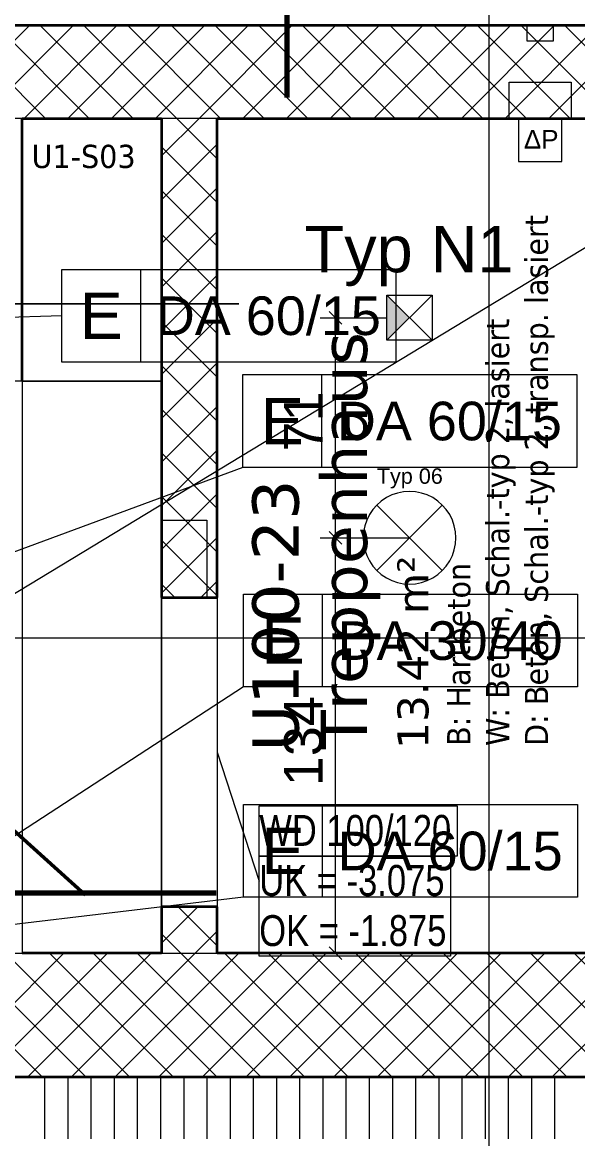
# Model space of a CAD drawing. Extents: x -1132 to 613, y -179 to 712.
# Drawn here: x -650.2 to -614.3, y -21.5 to 50.7 of the extents above; entities that cross this region are included whole.
import ezdxf
from ezdxf.lldxf.tags import DXFTag

# ---------------------------------------------------------------- set-up
doc = ezdxf.new("R2010")
doc.units = 0
doc.layers.get('0').update_dxf_attribs({"lineweight": 13})
for name, color, linetype, lineweight in [('A-AREA-____-IDEN', 7, 'Continuous', 5), ('A-DETL-____-HDLN', 7, '_Verdeckte Linien_', 9), ('A-DETL-GENF-HDLN', 7, '_Verdeckte Linien_', 9), ('A-GENM-____-IDEN', 7, 'Continuous', 5), ('A-GENM-____-OTLN', 7, 'Continuous', 9), ('A-WALL-____-MCUT', 7, 'Continuous', 35), ('A-WALL-____-PATT', 7, 'Continuous', 35), ('I-WALL-____-OTLN', 7, 'Continuous', 9), ('S-GRID-____-OTLN', 7, 'Continuous', 5), ('S-STRS-____-MBND', 7, '_Strichpunkt - Fein', 9)]:
    doc.layers.add(name, color=color, linetype=linetype, lineweight=lineweight)
for name, color, linetype, lineweight, true_color in [('EL01_VVV_Mass', 7, 'Continuous', 13, 0xb2b200), ('EL01_WAN_Aussparung Wand Text', 7, 'Continuous', 13, 0x7f5f3f), ('EL01_WAN_Leuchten', 7, 'Continuous', 13, 0x0080ff), ('EL01_WAN_Leuchtentyp', 7, 'Continuous', 13, 0x0099ff), ('EL01_WAN_Notbeleuchtungen', 7, 'Continuous', 13, 0x009900), ('EL01_WAN_Notbeleuchtungentyp', 7, 'Continuous', 13, 0x009900), ('EL01_WAN_RDA', 7, 'Continuous', 13, 0xff6600), ('G-____-____-SYMB', 7, 'Strichpunkt - Weit', 5, 0x008080), ('X_Geometrie', 3, 'Continuous', 50, 0x00ff00)]:
    doc.layers.add(name, color=color, linetype=linetype, lineweight=lineweight, true_color=true_color)
doc.styles.get("Standard").update_dxf_attribs({"font": 'arial.ttf'})
tags = doc.linetypes.add('_Rasterlinie_', pattern=[0.375, 0.2, -0.05, 0.075, -0.05]).pattern_tags.tags
tags[10:11] = [DXFTag(74, 4), DXFTag(75, 0), DXFTag(340, '0'), DXFTag(46, 1.0), DXFTag(50, 0.0), DXFTag(44, 0.0), DXFTag(45, 0.0)]
tags[8:9] = [DXFTag(74, 4), DXFTag(75, 0), DXFTag(340, '0'), DXFTag(46, 1.0), DXFTag(50, 0.0), DXFTag(44, 0.0), DXFTag(45, 0.0)]
tags[6:7] = [DXFTag(74, 4), DXFTag(75, 0), DXFTag(340, '0'), DXFTag(46, 1.0), DXFTag(50, 0.0), DXFTag(44, 0.0), DXFTag(45, 0.0)]
tags[4:5] = [DXFTag(74, 4), DXFTag(75, 0), DXFTag(340, '0'), DXFTag(46, 1.0), DXFTag(50, 0.0), DXFTag(44, 0.0), DXFTag(45, 0.0)]
tags = doc.linetypes.add('_Schnittlinie_', pattern=[0.3, 0.15, -0.05, 0.05, -0.05]).pattern_tags.tags
tags[10:11] = [DXFTag(74, 4), DXFTag(75, 0), DXFTag(340, '0'), DXFTag(46, 1.0), DXFTag(50, 0.0), DXFTag(44, 0.0), DXFTag(45, 0.0)]
tags[8:9] = [DXFTag(74, 4), DXFTag(75, 0), DXFTag(340, '0'), DXFTag(46, 1.0), DXFTag(50, 0.0), DXFTag(44, 0.0), DXFTag(45, 0.0)]
tags[6:7] = [DXFTag(74, 4), DXFTag(75, 0), DXFTag(340, '0'), DXFTag(46, 1.0), DXFTag(50, 0.0), DXFTag(44, 0.0), DXFTag(45, 0.0)]
tags[4:5] = [DXFTag(74, 4), DXFTag(75, 0), DXFTag(340, '0'), DXFTag(46, 1.0), DXFTag(50, 0.0), DXFTag(44, 0.0), DXFTag(45, 0.0)]
tags = doc.linetypes.add('_Strichpunkt - Fein', pattern=[0.2, 0.1, -0.05, 0, -0.05]).pattern_tags.tags
tags[10:11] = [DXFTag(74, 4), DXFTag(75, 0), DXFTag(340, '0'), DXFTag(46, 1.0), DXFTag(50, 0.0), DXFTag(44, 0.0), DXFTag(45, 0.0)]
tags[8:9] = [DXFTag(74, 4), DXFTag(75, 0), DXFTag(340, '0'), DXFTag(46, 1.0), DXFTag(50, 0.0), DXFTag(44, 0.0), DXFTag(45, 0.0)]
tags[6:7] = [DXFTag(74, 4), DXFTag(75, 0), DXFTag(340, '0'), DXFTag(46, 1.0), DXFTag(50, 0.0), DXFTag(44, 0.0), DXFTag(45, 0.0)]
tags[4:5] = [DXFTag(74, 4), DXFTag(75, 0), DXFTag(340, '0'), DXFTag(46, 1.0), DXFTag(50, 0.0), DXFTag(44, 0.0), DXFTag(45, 0.0)]
tags = doc.linetypes.add('_Verdeckte Linien_', pattern=[0.15, 0.1, -0.05]).pattern_tags.tags
tags[6:7] = [DXFTag(74, 4), DXFTag(75, 0), DXFTag(340, '0'), DXFTag(46, 1.0), DXFTag(50, 0.0), DXFTag(44, 0.0), DXFTag(45, 0.0)]
tags[4:5] = [DXFTag(74, 4), DXFTag(75, 0), DXFTag(340, '0'), DXFTag(46, 1.0), DXFTag(50, 0.0), DXFTag(44, 0.0), DXFTag(45, 0.0)]
tags = doc.linetypes.add('Strichpunkt - Weit', pattern=[0.5, 0.2, -0.15, 0, -0.15]).pattern_tags.tags
tags[10:11] = [DXFTag(74, 4), DXFTag(75, 0), DXFTag(340, '0'), DXFTag(46, 1.0), DXFTag(50, 0.0), DXFTag(44, 0.0), DXFTag(45, 0.0)]
tags[8:9] = [DXFTag(74, 4), DXFTag(75, 0), DXFTag(340, '0'), DXFTag(46, 1.0), DXFTag(50, 0.0), DXFTag(44, 0.0), DXFTag(45, 0.0)]
tags[6:7] = [DXFTag(74, 4), DXFTag(75, 0), DXFTag(340, '0'), DXFTag(46, 1.0), DXFTag(50, 0.0), DXFTag(44, 0.0), DXFTag(45, 0.0)]
tags[4:5] = [DXFTag(74, 4), DXFTag(75, 0), DXFTag(340, '0'), DXFTag(46, 1.0), DXFTag(50, 0.0), DXFTag(44, 0.0), DXFTag(45, 0.0)]

# ---------------------------------------------------------------- blocks, each defined once
blk = doc.blocks.new('Referenz-A0UNPDE96I', base_point=(-1115.886, -117.372))
at = {"layer": 'A-DETL-____-HDLN', "color": 0, "linetype": '_Verdeckte Linien_', "ltscale": 0.13}
for p, q in [((-636.215, 32.478), (-740.515, 32.478)), ((-734.515, 32.478), (-636.215, 32.478)), ((-641.215, 27.478), (-740.515, 27.478)), ((-636.215, -17.522), (-687.815, -17.522))]:
    blk.add_line(p, q, dxfattribs=at)
at = {"layer": 'A-DETL-GENF-HDLN', "color": 0, "linetype": '_Verdeckte Linien_', "ltscale": 0.13}
blk.add_line((-365.615, 186.478), (-735.315, -37.522), dxfattribs=at)
at = {"layer": 'A-GENM-____-IDEN', "color": 0, "linetype": 'Continuous', "ltscale": 0.13}
for p, q in [((-637.615, 3.478), (-634.888, -4.861)), ((-634.888, -0.001), (-622.08, -0.001)), ((-634.888, -3.241), (-634.888, -0.001)), ((-622.08, -0.001), (-622.08, -3.241)), ((-634.888, -3.241), (-622.504, -3.241)), ((-634.888, -9.721), (-634.888, -3.241)), ((-622.08, -3.241), (-634.888, -3.241)), ((-622.504, -3.241), (-622.504, -9.721)), ((-622.504, -9.721), (-634.888, -9.721))]:
    blk.add_line(p, q, dxfattribs=at)
at = {"layer": 'A-GENM-____-OTLN', "color": 0, "linetype": '_Verdeckte Linien_', "ltscale": 0.13}
for p, q in [((-641.215, 44.478), (-650.215, 44.478)), ((-650.215, 44.478), (-650.215, 27.478)), ((-641.215, -9.522), (-641.215, 44.478)), ((-650.215, -9.522), (-641.215, -9.522))]:
    blk.add_line(p, q, dxfattribs=at)
at = {"layer": 'A-GENM-____-OTLN', "color": 0, "linetype": 'Continuous', "ltscale": 0.13}
for p, q in [((-650.215, 27.478), (-641.215, 27.478)), ((-650.215, 27.478), (-650.215, -9.522)), ((-641.215, 27.478), (-641.215, -9.522)), ((-641.215, -9.522), (-650.215, -9.522))]:
    blk.add_line(p, q, dxfattribs=at)
at = {"layer": 'A-WALL-____-MCUT', "color": 0, "linetype": 'Continuous', "ltscale": 0.35}
for p, q in [((-561.215, 50.478), (-667.315, 50.478)), ((-650.215, 44.478), (-641.215, 44.478)), ((-650.215, 27.478), (-650.215, 44.478)), ((-641.215, 44.478), (-641.215, 13.478)), ((-637.615, 44.478), (-561.215, 44.478)), ((-637.615, 13.478), (-637.615, 44.478)), ((-641.215, 13.478), (-637.615, 13.478)), ((-637.615, -6.522), (-641.215, -6.522)), ((-641.215, -6.522), (-641.215, -9.522)), ((-637.615, -9.522), (-637.615, -6.522)), ((-641.215, -9.522), (-650.215, -9.522)), ((-538.215, -9.522), (-637.615, -9.522)), ((-708.315, -17.522), (-535.215, -17.522))]:
    blk.add_line(p, q, dxfattribs=at)
at = {"layer": 'A-WALL-____-MCUT', "color": 0, "linetype": 'Continuous', "lineweight": 9, "ltscale": 0.13}
for p, q in [((-650.215, 44.478), (-653.815, 44.478)), ((-637.615, 44.478), (-641.215, 44.478)), ((-653.815, -9.522), (-650.215, -9.522)), ((-641.215, -9.522), (-637.615, -9.522))]:
    blk.add_line(p, q, dxfattribs=at)
at = {"layer": 'A-WALL-____-PATT', "color": 0, "linetype": 'Continuous', "lineweight": 9, "ltscale": 0.13}
for p, q in [((-655.75, 44.478), (-649.75, 50.478)), ((-648.71, 44.478), (-654.71, 50.478)), ((-652.922, 44.478), (-646.922, 50.478)), ((-645.881, 44.478), (-651.881, 50.478)), ((-650.093, 44.478), (-644.093, 50.478)), ((-643.053, 44.478), (-649.053, 50.478)), ((-647.265, 44.478), (-641.265, 50.478)), ((-640.225, 44.478), (-646.225, 50.478)), ((-644.436, 44.478), (-638.436, 50.478)), ((-637.396, 44.478), (-643.396, 50.478)), ((-641.608, 44.478), (-635.608, 50.478)), ((-634.568, 44.478), (-640.568, 50.478)), ((-638.78, 44.478), (-632.78, 50.478)), ((-631.739, 44.478), (-637.739, 50.478)), ((-635.951, 44.478), (-629.951, 50.478)), ((-628.911, 44.478), (-634.911, 50.478)), ((-633.123, 44.478), (-627.123, 50.478)), ((-626.082, 44.478), (-632.082, 50.478)), ((-630.294, 44.478), (-624.294, 50.478)), ((-623.254, 44.478), (-629.254, 50.478)), ((-627.466, 44.478), (-621.466, 50.478)), ((-620.426, 44.478), (-626.426, 50.478)), ((-624.638, 44.478), (-618.638, 50.478)), ((-617.597, 44.478), (-623.597, 50.478)), ((-621.809, 44.478), (-615.809, 50.478)), ((-614.769, 44.478), (-620.769, 50.478)), ((-618.981, 44.478), (-612.981, 50.478)), ((-611.94, 44.478), (-617.94, 50.478)), ((-616.152, 44.478), (-610.152, 50.478)), ((-609.112, 44.478), (-615.112, 50.478)), ((-641.215, 42.043), (-638.78, 44.478)), ((-637.615, 41.868), (-640.225, 44.478)), ((-641.215, 39.215), (-637.615, 42.815)), ((-637.615, 39.04), (-641.215, 42.64)), ((-641.215, 36.386), (-637.615, 39.986)), ((-637.615, 36.211), (-641.215, 39.811)), ((-641.215, 33.558), (-637.615, 37.158)), ((-637.615, 33.383), (-641.215, 36.983)), ((-641.215, 30.73), (-637.615, 34.33)), ((-637.615, 30.555), (-641.215, 34.155)), ((-641.215, 27.901), (-637.615, 31.501)), ((-637.615, 27.726), (-641.215, 31.326)), ((-641.215, 25.073), (-637.615, 28.673)), ((-637.615, 24.898), (-641.215, 28.498)), ((-641.215, 22.244), (-637.615, 25.844)), ((-637.615, 22.069), (-641.215, 25.669)), ((-641.215, 19.416), (-637.615, 23.016)), ((-637.615, 19.241), (-641.215, 22.841)), ((-641.215, 16.587), (-637.615, 20.187)), ((-637.615, 16.412), (-641.215, 20.012)), ((-641.215, 13.759), (-637.615, 17.359)), ((-637.615, 13.584), (-641.215, 17.184)), ((-638.667, 13.478), (-637.615, 14.531)), ((-640.337, 13.478), (-641.215, 14.356)), ((-641.215, -8.868), (-638.868, -6.522)), ((-637.615, -9.043), (-640.136, -6.522)), ((-639.965, -9.522), (-641.215, -8.272)), ((-639.04, -9.522), (-637.615, -8.097)), ((-648.935, -17.522), (-656.935, -9.522)), ((-655.525, -17.522), (-647.525, -9.522)), ((-646.107, -17.522), (-654.107, -9.522)), ((-652.696, -17.522), (-644.696, -9.522)), ((-643.278, -17.522), (-651.278, -9.522)), ((-649.868, -17.522), (-641.868, -9.522)), ((-640.45, -17.522), (-648.45, -9.522)), ((-647.04, -17.522), (-639.04, -9.522)), ((-637.622, -17.522), (-645.622, -9.522)), ((-644.211, -17.522), (-636.211, -9.522)), ((-634.793, -17.522), (-642.793, -9.522)), ((-641.383, -17.522), (-633.383, -9.522)), ((-631.965, -17.522), (-639.965, -9.522)), ((-638.554, -17.522), (-630.554, -9.522)), ((-629.136, -17.522), (-637.136, -9.522)), ((-635.726, -17.522), (-627.726, -9.522)), ((-626.308, -17.522), (-634.308, -9.522)), ((-632.897, -17.522), (-624.897, -9.522)), ((-623.479, -17.522), (-631.479, -9.522)), ((-630.069, -17.522), (-622.069, -9.522)), ((-620.651, -17.522), (-628.651, -9.522)), ((-627.241, -17.522), (-619.241, -9.522)), ((-617.823, -17.522), (-625.823, -9.522)), ((-624.412, -17.522), (-616.412, -9.522)), ((-614.994, -17.522), (-622.994, -9.522)), ((-621.584, -17.522), (-613.584, -9.522)), ((-612.166, -17.522), (-620.166, -9.522)), ((-618.755, -17.522), (-610.755, -9.522)), ((-609.337, -17.522), (-617.337, -9.522)), ((-615.927, -17.522), (-607.927, -9.522)), ((-606.509, -17.522), (-614.509, -9.522)), ((-648.774, -17.522), (-648.774, -21.522)), ((-647.274, -17.522), (-647.274, -21.522)), ((-645.774, -17.522), (-645.774, -21.522)), ((-644.274, -17.522), (-644.274, -21.522)), ((-642.774, -17.522), (-642.774, -21.522)), ((-641.274, -17.522), (-641.274, -21.522)), ((-639.774, -17.522), (-639.774, -21.522)), ((-638.274, -17.522), (-638.274, -21.522)), ((-636.774, -17.522), (-636.774, -21.522)), ((-635.274, -17.522), (-635.274, -21.522)), ((-633.774, -17.522), (-633.774, -21.522)), ((-632.274, -17.522), (-632.274, -21.522)), ((-630.774, -17.522), (-630.774, -21.522)), ((-629.274, -17.522), (-629.274, -21.522)), ((-627.774, -17.522), (-627.774, -21.522)), ((-626.274, -17.522), (-626.274, -21.522)), ((-624.774, -17.522), (-624.774, -21.522)), ((-623.274, -17.522), (-623.274, -21.522)), ((-621.774, -17.522), (-621.774, -21.522)), ((-620.274, -17.522), (-620.274, -21.522)), ((-618.774, -17.522), (-618.774, -21.522)), ((-617.274, -17.522), (-617.274, -21.522)), ((-615.774, -17.522), (-615.774, -21.522))]:
    blk.add_line(p, q, dxfattribs=at)
at = {"layer": 'G-____-____-SYMB', "color": 0, "linetype": '_Schnittlinie_', "lineweight": 70, "ltscale": 0.7}
for p, q in [((-633.073, 45.827), (-633.073, 64.077)), ((-677.08, -5.622), (-637.67, -5.622))]:
    blk.add_line(p, q, dxfattribs=at)
at = {"layer": 'I-WALL-____-OTLN', "color": 0, "linetype": 'Continuous', "ltscale": 0.13}
for p, q in [((-641.215, -6.522), (-641.215, 13.478)), ((-637.615, 13.478), (-637.615, -6.522))]:
    blk.add_line(p, q, dxfattribs=at)
at = {"layer": 'S-GRID-____-OTLN', "color": 0, "linetype": '_Rasterlinie_', "ltscale": 0.13}
for p, q in [((-620.015, -113.603), (-620.015, 631.478)), ((-1107.612, 10.878), (103.376, 10.878))]:
    blk.add_line(p, q, dxfattribs=at)
at = {"layer": 'S-STRS-____-MBND', "color": 0, "linetype": '_Strichpunkt - Fein', "ltscale": 0.13}
for p, q in [((-637.615, 44.478), (-637.615, -9.522)), ((-612.715, 44.478), (-637.615, 44.478)), ((-637.615, -9.522), (-612.715, -9.522))]:
    blk.add_line(p, q, dxfattribs=at)
at = {"layer": 'X_Geometrie', "color": 0, "linetype": 'Continuous', "ltscale": 0.5}
blk.add_line((-701.043, 43.589), (-646.141, -5.749), dxfattribs=at)
at = {"layer": 'A-AREA-____-IDEN', "color": 0, "linetype": 'Continuous', "ltscale": 0.13, "insert": (-649.619, 42.767), "char_height": 1.5, "attachment_point": 1}
blk.add_mtext('{\\W0.9;\\fVerdana;U1-S03}', dxfattribs=at)
at = {"layer": 'A-AREA-____-IDEN', "color": 0, "linetype": 'Continuous', "ltscale": 0.13, "attachment_point": 1, "rotation": 90}
for s, insert, char_height in [('{\\W0.9;\\fVerdana;D: Beton, Schal.-typ 2, transp. lasiert}', (-617.702, 3.881), 1.5), ('{\\W0.9;\\fVerdana;W: Beton, Schal.-typ 2, lasiert}', (-620.216, 3.881), 1.5), ('{\\fVerdana;Treppenhaus}', (-630.914, 3.673), 3), ('{\\fVerdana;U100-23}', (-635.337, 3.53), 3), ('{\\fVerdana;13.42 m²}', (-625.944, 3.682), 2), ('{\\W0.9;\\fVerdana;B: Hartbeton}', (-622.73, 3.881), 1.5)]:
    blk.add_mtext(s, dxfattribs=dict(at, insert=insert, char_height=char_height))
at = {"layer": 'A-GENM-____-IDEN', "color": 0, "linetype": 'Continuous', "ltscale": 0.13, "char_height": 2, "attachment_point": 1}
for s, insert in [('{\\W0.8;\\fArial;WD 100/120}', (-634.888, -0.581)), ('{\\W0.8;\\fArial;UK = -3.075}', (-634.888, -3.82)), ('{\\W0.8;\\fArial;OK = -1.875}', (-634.888, -7.061))]:
    blk.add_mtext(s, dxfattribs=dict(at, insert=insert))
blk = doc.blocks.new('Durchbruch beschriften-A0UNPDVN6I', base_point=(-657.813, -6.551))
at = {"color": 0, "linetype": 'ByBlock', "lineweight": -2, "ltscale": 0.13}
for p, q in [((-635.906, 7.695), (-635.906, 13.695)), ((-635.906, 13.695), (-614.295, 13.695)), ((-630.786, 7.695), (-630.786, 13.695)), ((-614.295, 13.695), (-614.295, 7.695)), ((-635.906, 7.695), (-657.813, -6.551)), ((-614.295, 7.695), (-635.906, 7.695))]:
    blk.add_line(p, q, dxfattribs=at)
at = {"color": 40, "linetype": 'ByBlock', "lineweight": -2, "ltscale": 0.13, "true_color": 0xffbf00, "insert": (-634.743, 12.195), "char_height": 3, "attachment_point": 1}
blk.add_mtext('{\\fArial;E}', dxfattribs=at)
at = {"color": 0, "linetype": 'ByBlock', "lineweight": -2, "ltscale": 0.13, "insert": (-630.786, 11.945), "char_height": 2.5, "attachment_point": 1}
blk.add_mtext('{\\fArial; DA 30/40 }', dxfattribs=at)
blk = doc.blocks.new('Durchbruch beschriften-A0UNPDXN6I', base_point=(-653.81, 28.71))
at = {"color": 0, "linetype": 'ByBlock', "lineweight": -2, "ltscale": 0.13}
for p, q in [((-647.668, 28.71), (-647.668, 34.71)), ((-647.668, 34.71), (-626.056, 34.71)), ((-642.547, 28.71), (-642.547, 34.71)), ((-626.056, 34.71), (-626.056, 28.71)), ((-647.668, 31.71), (-653.81, 31.498)), ((-626.056, 28.71), (-647.668, 28.71))]:
    blk.add_line(p, q, dxfattribs=at)
at = {"color": 40, "linetype": 'ByBlock', "lineweight": -2, "ltscale": 0.13, "true_color": 0xffbf00, "insert": (-646.504, 33.21), "char_height": 3, "attachment_point": 1}
blk.add_mtext('{\\fArial;E}', dxfattribs=at)
at = {"color": 0, "linetype": 'ByBlock', "lineweight": -2, "ltscale": 0.13, "insert": (-642.547, 32.96), "char_height": 2.5, "attachment_point": 1}
blk.add_mtext('{\\fArial; DA 60/15 }', dxfattribs=at)
blk = doc.blocks.new('Abzweigdose rechteckig (multi) UP-A0UNPEIL6I', base_point=(-617.563, 49.468))
at = {"color": 0, "lineweight": -2}
for p, q in [((-617.563, 49.468), (-617.563, 50.464)), ((-617.563, 50.464), (-615.863, 50.464)), ((-615.863, 50.464), (-615.863, 49.468)), ((-615.863, 49.468), (-617.563, 49.468))]:
    blk.add_line(p, q, dxfattribs=at)
blk = doc.blocks.new('Abzweigdose rechteckig (multi) UP-A0UNPEKZ6I', base_point=(-618.713, 44.478))
at = {"color": 0, "lineweight": -2}
for p, q in [((-618.713, 46.82), (-614.713, 46.82)), ((-618.713, 44.478), (-618.713, 46.82)), ((-614.713, 46.82), (-614.713, 44.478)), ((-614.713, 44.478), (-618.713, 44.478))]:
    blk.add_line(p, q, dxfattribs=at)
blk = doc.blocks.new('Notleuchte eckig-A0UNPENV6I', base_point=(-626.621, 30.12))
at = {"color": 0, "lineweight": -2}
for p, q in [((-623.701, 30.12), (-626.621, 33.039)), ((-623.701, 33.039), (-626.621, 30.12)), ((-626.621, 30.12), (-626.621, 33.039)), ((-626.621, 33.039), (-623.701, 33.039)), ((-623.701, 33.039), (-623.701, 30.12)), ((-623.701, 30.12), (-626.621, 30.12))]:
    blk.add_line(p, q, dxfattribs=at)
for points in [[(-625.161, 31.58), (-626.621, 31.58), (-626.621, 33.039)], [(-626.621, 30.12), (-625.161, 31.58), (-626.621, 31.58)]]:
    blk.add_solid(points, dxfattribs=at)
blk = doc.blocks.new('Bemerkung 1-A0UNPENX6I', base_point=(-631.945, 34.521))
at = {"color": 0, "lineweight": -2, "insert": (-631.945, 37.521), "char_height": 3, "attachment_point": 1}
blk.add_mtext('{\\fArial;Typ N1}', dxfattribs=at)
blk = doc.blocks.new('Maß-A0UNPEYR6I', base_point=(-633.288, 16.932))
at = {"color": 0, "lineweight": -2}
for p, q in [((-630.368, 31.993), (-629.541, 31.166)), ((-630.954, 31.58), (-626.621, 31.58)), ((-629.954, 17.345), (-629.954, 31.58)), ((-630.954, 17.345), (-625.163, 17.345)), ((-630.368, 17.759), (-629.541, 16.932))]:
    blk.add_line(p, q, dxfattribs=at)
at = {"color": 0, "lineweight": -2, "insert": (-633.288, 22.924), "char_height": 2.5, "attachment_point": 1, "rotation": 90}
blk.add_mtext('{\\fArial;71}', dxfattribs=at)
blk = doc.blocks.new('Maß-A0UNPF4V6I', base_point=(-637.613, -9.935))
at = {"color": 0, "lineweight": -2}
for p, q in [((-630.954, 17.345), (-625.163, 17.345)), ((-630.368, 17.759), (-629.541, 16.932)), ((-629.954, -9.522), (-629.954, 17.345)), ((-630.368, -9.108), (-629.541, -9.935)), ((-628.954, -9.522), (-637.613, -9.522))]:
    blk.add_line(p, q, dxfattribs=at)
at = {"color": 0, "lineweight": -2, "insert": (-633.288, 1.275), "char_height": 2.5, "attachment_point": 1, "rotation": 90}
blk.add_mtext('{\\fArial;134}', dxfattribs=at)
blk = doc.blocks.new('Abzweigdose rechteckig (multi) UP-A0UNPFAV6I', base_point=(-641.215, 13.478))
at = {"color": 0, "lineweight": -2}
for p, q in [((-641.215, 18.478), (-638.287, 18.478)), ((-641.215, 13.478), (-641.215, 18.478)), ((-638.287, 18.478), (-638.287, 13.478)), ((-638.287, 13.478), (-641.215, 13.478))]:
    blk.add_line(p, q, dxfattribs=at)
blk = doc.blocks.new('Deckenleuchte-A0UNPFEN6I', base_point=(-628.162, 14.346))
at = {"color": 0, "linetype": 'ByBlock', "lineweight": -2, "ltscale": 0.13}
for p, q in [((-625.939, 20.242), (-626.31, 20.116)), ((-625.554, 20.319), (-625.939, 20.242)), ((-625.163, 20.345), (-625.554, 20.319)), ((-624.771, 20.319), (-625.163, 20.345)), ((-624.386, 20.242), (-624.771, 20.319)), ((-624.015, 20.116), (-624.386, 20.242)), ((-626.988, 19.725), (-627.283, 19.466)), ((-626.662, 19.943), (-626.988, 19.725)), ((-626.31, 20.116), (-626.662, 19.943)), ((-623.663, 19.943), (-624.015, 20.116)), ((-623.337, 19.725), (-623.663, 19.943)), ((-623.042, 19.466), (-623.337, 19.725)), ((-627.76, 18.845), (-627.934, 18.493)), ((-627.542, 19.171), (-627.76, 18.845)), ((-627.283, 19.466), (-627.542, 19.171)), ((-627.283, 19.466), (-623.042, 15.225)), ((-627.283, 15.225), (-623.042, 19.466)), ((-622.783, 19.171), (-623.042, 19.466)), ((-622.565, 18.845), (-622.783, 19.171)), ((-622.392, 18.493), (-622.565, 18.845)), ((-628.06, 18.122), (-628.136, 17.737)), ((-627.934, 18.493), (-628.06, 18.122)), ((-622.266, 18.122), (-622.392, 18.493)), ((-622.189, 17.737), (-622.266, 18.122)), ((-628.136, 17.737), (-628.162, 17.345)), ((-628.162, 17.345), (-628.136, 16.954)), ((-622.163, 17.345), (-622.189, 17.737)), ((-622.189, 16.954), (-622.163, 17.345)), ((-628.136, 16.954), (-628.06, 16.569)), ((-622.266, 16.569), (-622.189, 16.954)), ((-628.06, 16.569), (-627.934, 16.198)), ((-627.934, 16.198), (-627.76, 15.846)), ((-622.565, 15.846), (-622.392, 16.198)), ((-622.392, 16.198), (-622.266, 16.569)), ((-627.76, 15.846), (-627.542, 15.519)), ((-627.542, 15.519), (-627.283, 15.225)), ((-627.283, 15.225), (-626.988, 14.966)), ((-623.337, 14.966), (-623.042, 15.225)), ((-623.042, 15.225), (-622.783, 15.519)), ((-622.783, 15.519), (-622.565, 15.846)), ((-626.988, 14.966), (-626.662, 14.748)), ((-626.662, 14.748), (-626.31, 14.574)), ((-626.31, 14.574), (-625.939, 14.448)), ((-625.939, 14.448), (-625.554, 14.372)), ((-624.771, 14.372), (-624.386, 14.448)), ((-624.386, 14.448), (-624.015, 14.574)), ((-624.015, 14.574), (-623.663, 14.748)), ((-623.663, 14.748), (-623.337, 14.966)), ((-625.554, 14.372), (-625.163, 14.346)), ((-625.163, 14.346), (-624.771, 14.372))]:
    blk.add_line(p, q, dxfattribs=at)
blk = doc.blocks.new('Bemerkung 1-A0UNPFEP6I', base_point=(-627.279, 20.839))
at = {"color": 0, "lineweight": -2, "insert": (-627.279, 21.839), "char_height": 1, "attachment_point": 1}
blk.add_mtext('{\\fArial;Typ 06}', dxfattribs=at)
blk = doc.blocks.new('Durchbruch beschriften-A0UNPFHR6I', base_point=(-653.84, 15.287))
at = {"color": 0, "linetype": 'ByBlock', "lineweight": -2, "ltscale": 0.13}
for p, q in [((-635.954, 21.899), (-635.954, 27.899)), ((-635.954, 27.899), (-614.342, 27.899)), ((-630.833, 21.899), (-630.833, 27.899)), ((-614.342, 27.899), (-614.342, 21.899)), ((-635.954, 21.899), (-653.84, 15.287)), ((-614.342, 21.899), (-635.954, 21.899))]:
    blk.add_line(p, q, dxfattribs=at)
at = {"color": 40, "linetype": 'ByBlock', "lineweight": -2, "ltscale": 0.13, "true_color": 0xffbf00, "insert": (-634.79, 26.399), "char_height": 3, "attachment_point": 1}
blk.add_mtext('{\\fArial;E}', dxfattribs=at)
at = {"color": 0, "linetype": 'ByBlock', "lineweight": -2, "ltscale": 0.13, "insert": (-630.833, 26.149), "char_height": 2.5, "attachment_point": 1}
blk.add_mtext('{\\fArial; DA 60/15 }', dxfattribs=at)
blk = doc.blocks.new('Druckfühler_ UP-A0UNPFVF6I', base_point=(-618.113, 41.678))
at = {"color": 0, "lineweight": -2}
for p, q in [((-618.113, 44.478), (-618.113, 41.678)), ((-615.313, 44.478), (-618.113, 44.478)), ((-615.313, 41.678), (-615.313, 44.478)), ((-618.113, 41.678), (-615.313, 41.678))]:
    blk.add_line(p, q, dxfattribs=at)
at = {"color": 0, "lineweight": -2, "insert": (-617.759, 43.726), "char_height": 1.2, "attachment_point": 1}
blk.add_mtext('{\\fArial;ΔP}', dxfattribs=at)
blk = doc.blocks.new('Durchbruch beschriften-A0UNPG6R6I', base_point=(-653.813, -8.022))
at = {"color": 0, "linetype": 'ByBlock', "lineweight": -2, "ltscale": 0.13}
for p, q in [((-635.906, -5.91), (-635.906, 0.09)), ((-635.906, 0.09), (-614.295, 0.09)), ((-630.786, -5.91), (-630.786, 0.09)), ((-614.295, 0.09), (-614.295, -5.91)), ((-635.906, -5.91), (-653.813, -8.022)), ((-614.295, -5.91), (-635.906, -5.91))]:
    blk.add_line(p, q, dxfattribs=at)
at = {"color": 40, "linetype": 'ByBlock', "lineweight": -2, "ltscale": 0.13, "true_color": 0xffbf00, "insert": (-634.743, -1.41), "char_height": 3, "attachment_point": 1}
blk.add_mtext('{\\fArial;E}', dxfattribs=at)
at = {"color": 0, "linetype": 'ByBlock', "lineweight": -2, "ltscale": 0.13, "insert": (-630.786, -1.66), "char_height": 2.5, "attachment_point": 1}
blk.add_mtext('{\\fArial; DA 60/15 }', dxfattribs=at)

msp = doc.modelspace()

# ---------------------------------------------------------------- block references
at = {"color": 9, "lineweight": 25, "ltscale": 0.25, "true_color": 0xc0c0c0}
msp.add_blockref('Referenz-A0UNPDE96I', (-1115.886, -117.372), dxfattribs=at)
at = {"layer": 'EL01_VVV_Mass', "linetype": 'Continuous', "ltscale": 0.13}
for name, p in [('Maß-A0UNPEYR6I', (-633.288, 16.932)), ('Maß-A0UNPF4V6I', (-637.613, -9.935))]:
    msp.add_blockref(name, p, dxfattribs=at)
at = {"layer": 'EL01_WAN_Aussparung Wand Text', "ltscale": 0.13}
for name, p in [('Durchbruch beschriften-A0UNPDXN6I', (-653.81, 28.71)), ('Durchbruch beschriften-A0UNPFHR6I', (-653.84, 15.287)), ('Durchbruch beschriften-A0UNPDVN6I', (-657.813, -6.551)), ('Durchbruch beschriften-A0UNPG6R6I', (-653.813, -8.022))]:
    msp.add_blockref(name, p, dxfattribs=at)
at = {"layer": 'EL01_WAN_Leuchten', "ltscale": 0.13}
msp.add_blockref('Deckenleuchte-A0UNPFEN6I', (-628.162, 14.346), dxfattribs=at)
at = {"layer": 'EL01_WAN_Leuchtentyp', "linetype": 'Continuous', "ltscale": 0.13}
msp.add_blockref('Bemerkung 1-A0UNPFEP6I', (-627.279, 20.839), dxfattribs=at)
at = {"layer": 'EL01_WAN_Notbeleuchtungen', "linetype": 'Continuous', "ltscale": 0.13}
msp.add_blockref('Notleuchte eckig-A0UNPENV6I', (-626.621, 30.12), dxfattribs=at)
at = {"layer": 'EL01_WAN_Notbeleuchtungentyp', "linetype": 'Continuous', "ltscale": 0.13}
msp.add_blockref('Bemerkung 1-A0UNPENX6I', (-631.945, 34.521), dxfattribs=at)
at = {"layer": 'EL01_WAN_RDA', "linetype": 'Continuous', "ltscale": 0.13}
for name, p in [('Abzweigdose rechteckig (multi) UP-A0UNPEIL6I', (-617.563, 49.468)), ('Abzweigdose rechteckig (multi) UP-A0UNPEKZ6I', (-618.713, 44.478)), ('Druckfühler_ UP-A0UNPFVF6I', (-618.113, 41.678)), ('Abzweigdose rechteckig (multi) UP-A0UNPFAV6I', (-641.215, 13.478))]:
    msp.add_blockref(name, p, dxfattribs=at)

doc.saveas('drawing.dxf')
